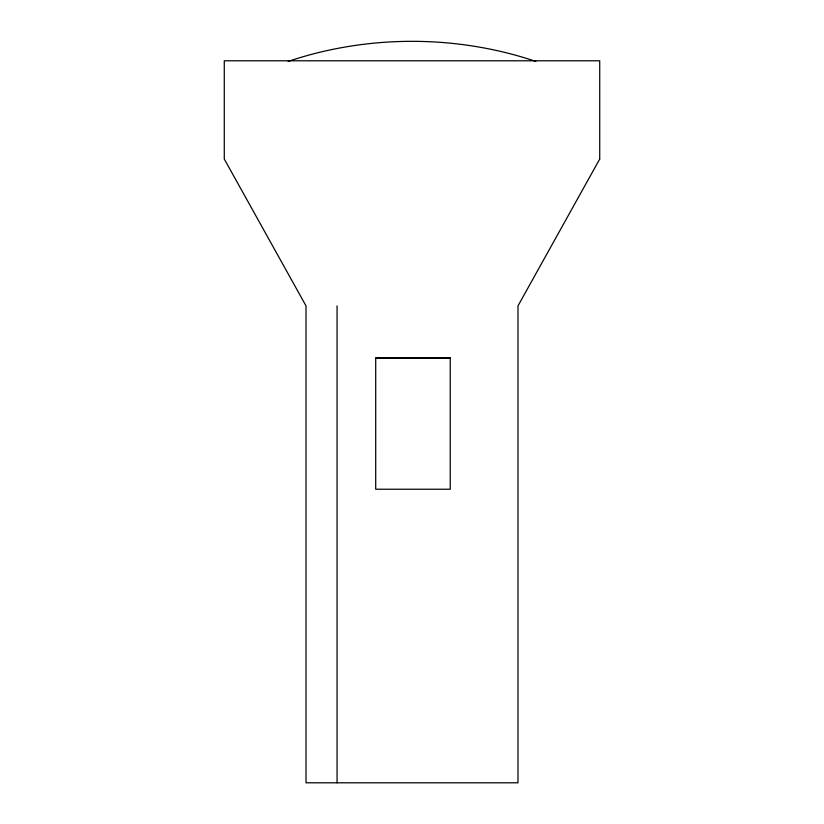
<?xml version="1.0" encoding="UTF-8"?>
<svg xmlns="http://www.w3.org/2000/svg" width="824" height="824" viewBox="0 0 824 824"><rect width="100%" height="100%" fill="white"/><g stroke="black" fill="none" stroke-linecap="round" stroke-linejoin="round"><path stroke-width="1.24" d="M288.194 61.388C367.803 34.639 456.197 34.639 535.806 61.388M375.703 358.131L450.223 358.131M337.057 305.879L337.057 782.8M599.717 159.053L517.987 305.879L517.987 782.8L306.013 782.8L306.013 305.879L224.282 159.053L224.282 60.791L599.717 60.791L599.717 159.053M450.223 357.853L375.703 357.853L375.703 489.229L450.223 489.229L450.223 357.853"/></g></svg>
